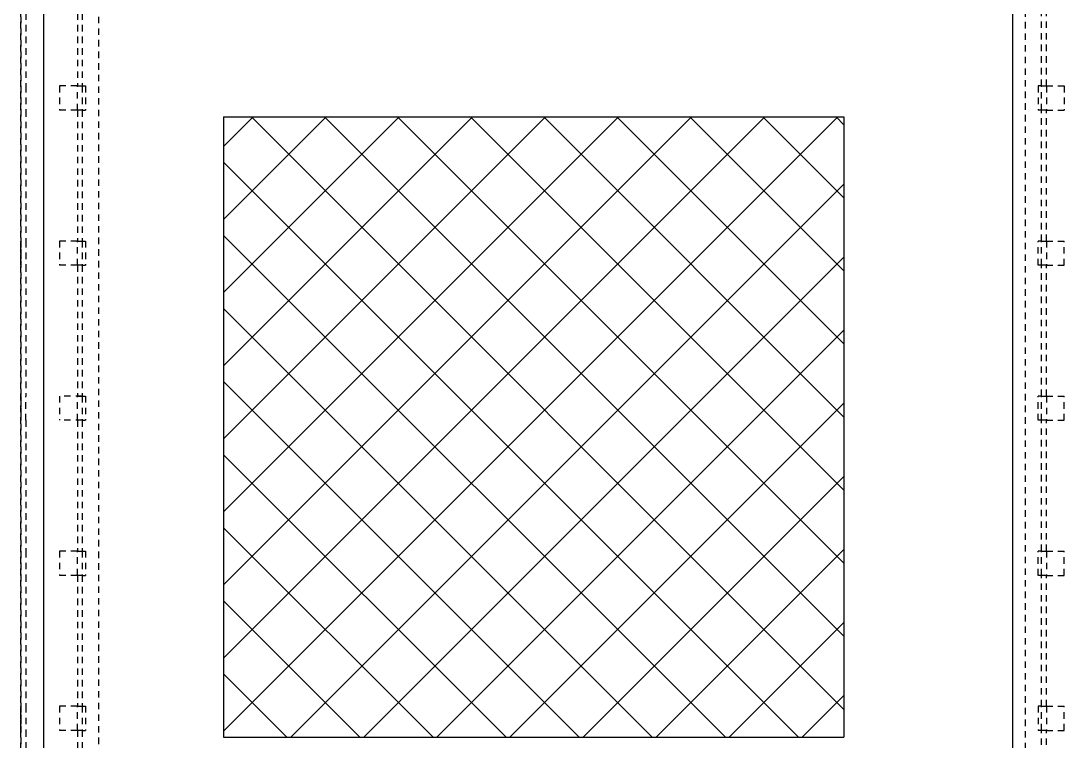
# Model space of a CAD drawing. Header units: inches. Extents: x 6 to 369, y -225 to 2.
# Drawn here: x 66.08 to 86.27, y -51.44 to -37.5 of the extents above; entities that cross this region are included whole.
import ezdxf

# ---------------------------------------------------------------- set-up
doc = ezdxf.new("R2010")
doc.units = ezdxf.units.IN
doc.header["$MEASUREMENT"] = 0
doc.linetypes.add('HIDDEN2', pattern=[0.1875, 0.125, -0.0625])
doc.layers.add('Cabinet', color=253, linetype='HIDDEN2')
doc.layers.add('D', color=3, linetype='Continuous')

msp = doc.modelspace()

# ---------------------------------------------------------------- hatches: boundary and pattern name
at = {"layer": 'D'}
h = msp.add_hatch(dxfattribs=at)
h.set_pattern_fill('ANSI37', scale=8, style=0)
h.set_pattern_definition([(45, (50.7607, -88.8783), (-0.707107, 0.707107), []), (135, (50.7607, -88.8783), (-0.707107, -0.707107), [])])
h.paths.add_polyline_path([(70.00695, -51.3635), (82.00695, -51.3635), (82.00695, -39.3635), (70.00695, -39.3635)])

# ---------------------------------------------------------------- linework, layer by layer
at = {"layer": 'Cabinet', "color": 7, "linetype": 'HIDDEN2'}
for p, q in [((66.08311, -11.99835), (66.08311, -101.99835)), ((66.08311, -101.99835), (66.08311, -11.99835)), ((66.08311, -101.99835), (66.08311, -11.99835)), ((66.08311, -11.99835), (66.08311, -101.99835)), ((67.58311, -11.99835), (67.58311, -101.99835)), ((85.52061, -101.99835), (85.52061, -11.99835)), ((66.17686, -36.23285), (66.17686, -38.76385)), ((67.17686, -36.23285), (67.17686, -38.76385)), ((67.27061, -36.23285), (67.27061, -38.76385)), ((85.83311, -38.76385), (85.83311, -36.23285)), ((85.92686, -38.76385), (85.92686, -36.23285)), ((66.08311, -38.76385), (66.08311, -39.23285)), ((66.08311, -39.23285), (66.08311, -38.76385)), ((66.08311, -39.23285), (66.08311, -38.76385)), ((66.08311, -38.76385), (66.08311, -39.23285)), ((66.17686, -38.76385), (66.17686, -39.23285)), ((67.17686, -38.76385), (66.83311, -38.76385)), ((66.83311, -38.76385), (66.83311, -39.23285)), ((67.17686, -38.76385), (67.27061, -38.76385)), ((67.17686, -39.23285), (67.17686, -38.76385)), ((67.27061, -38.76385), (67.27061, -39.23285)), ((67.27061, -38.76385), (67.33311, -38.76385)), ((67.33311, -38.76385), (67.33311, -39.23285)), ((85.77061, -38.76385), (85.77061, -39.23285)), ((85.83311, -38.76385), (85.77061, -38.76385)), ((85.83311, -38.76385), (85.92686, -38.76385)), ((85.83311, -39.23285), (85.83311, -38.76385)), ((85.92686, -38.76385), (86.27061, -38.76385)), ((85.92686, -38.76385), (85.92686, -39.23285)), ((86.27061, -38.76385), (86.27061, -39.23285)), ((66.17686, -39.23285), (66.17686, -41.76385)), ((67.17686, -39.23285), (66.83311, -39.23285)), ((67.17686, -39.23285), (67.17686, -41.76385)), ((67.27061, -39.23285), (67.17686, -39.23285)), ((67.27061, -39.23285), (67.27061, -41.76385)), ((67.27061, -39.23285), (67.33311, -39.23285)), ((85.83311, -39.23285), (85.77061, -39.23285)), ((85.92686, -39.23285), (85.83311, -39.23285)), ((85.83311, -41.76385), (85.83311, -39.23285)), ((85.92686, -39.23285), (86.27061, -39.23285)), ((85.92686, -41.76385), (85.92686, -39.23285)), ((66.08311, -41.76385), (66.08311, -42.23285)), ((66.08311, -42.23285), (66.08311, -41.76385)), ((66.08311, -42.23285), (66.08311, -41.76385)), ((66.08311, -41.76385), (66.08311, -42.23285)), ((66.17686, -41.76385), (66.17686, -42.23285)), ((67.17686, -41.76385), (66.83311, -41.76385)), ((66.83311, -41.76385), (66.83311, -42.23285)), ((67.17686, -41.76385), (67.27061, -41.76385)), ((67.17686, -42.23285), (67.17686, -41.76385)), ((67.27061, -41.76385), (67.27061, -42.23285)), ((67.27061, -41.76385), (67.33311, -41.76385)), ((67.33311, -41.76385), (67.33311, -42.23285)), ((85.77061, -42.23285), (85.77061, -41.76385)), ((85.83311, -41.76385), (85.77061, -41.76385)), ((85.83311, -42.23285), (85.83311, -41.76385)), ((85.83311, -41.76385), (85.92686, -41.76385)), ((85.92686, -41.76385), (86.27061, -41.76385)), ((85.92686, -41.76385), (85.92686, -42.23285)), ((86.27061, -42.23285), (86.27061, -41.76385)), ((66.17686, -42.23285), (66.17686, -44.76385)), ((67.17686, -42.23285), (66.83311, -42.23285)), ((67.17686, -42.23285), (67.17686, -44.76385)), ((67.27061, -42.23285), (67.17686, -42.23285)), ((67.27061, -42.23285), (67.27061, -44.76385)), ((67.27061, -42.23285), (67.33311, -42.23285)), ((85.83311, -42.23285), (85.77061, -42.23285)), ((85.92686, -42.23285), (85.83311, -42.23285)), ((85.83311, -44.76385), (85.83311, -42.23285)), ((85.92686, -42.23285), (86.27061, -42.23285)), ((85.92686, -44.76385), (85.92686, -42.23285)), ((66.08311, -44.76385), (66.08311, -45.23285)), ((66.08311, -44.76385), (66.08311, -45.23285)), ((66.08311, -44.76385), (66.08311, -45.23285)), ((66.08311, -44.76385), (66.08311, -45.23285)), ((66.17686, -45.23285), (66.17686, -44.76385)), ((67.27061, -44.76385), (66.83311, -44.76385)), ((66.83311, -44.76385), (66.83311, -45.23285)), ((67.17686, -44.76385), (67.27061, -44.76385)), ((67.17686, -45.23285), (67.17686, -44.76385)), ((67.27061, -44.76385), (67.27061, -45.23285)), ((67.27061, -44.76385), (67.33311, -44.76385)), ((67.33311, -44.76385), (67.33311, -45.23285)), ((85.77061, -45.23285), (85.77061, -44.76385)), ((85.83311, -44.76385), (85.77061, -44.76385)), ((85.83311, -45.23285), (85.83311, -44.76385)), ((85.83311, -44.76385), (85.92686, -44.76385)), ((85.92686, -44.76385), (86.27061, -44.76385)), ((85.92686, -44.76385), (85.92686, -45.23285)), ((86.27061, -45.23285), (86.27061, -44.76385)), ((66.17686, -45.23285), (66.17686, -47.76385)), ((67.27061, -45.23285), (66.83311, -45.23285)), ((67.17686, -45.23285), (67.17686, -47.76385)), ((67.27061, -45.23285), (67.27061, -47.76385)), ((67.27061, -45.23285), (67.33311, -45.23285)), ((85.83311, -45.23285), (85.77061, -45.23285)), ((85.92686, -45.23285), (85.83311, -45.23285)), ((85.83311, -47.76385), (85.83311, -45.23285)), ((85.92686, -45.23285), (86.27061, -45.23285)), ((85.92686, -47.76385), (85.92686, -45.23285)), ((66.08311, -47.76385), (66.08311, -48.23285)), ((66.08311, -48.23285), (66.08311, -47.76385)), ((66.08311, -48.23285), (66.08311, -47.76385)), ((66.08311, -47.76385), (66.08311, -48.23285)), ((66.17686, -47.76385), (66.17686, -48.23285)), ((67.17686, -47.76385), (66.83311, -47.76385)), ((66.83311, -47.76385), (66.83311, -48.23285)), ((67.17686, -47.76385), (67.27061, -47.76385)), ((67.17686, -48.23285), (67.17686, -47.76385)), ((67.27061, -47.76385), (67.27061, -48.23285)), ((67.27061, -47.76385), (67.33311, -47.76385)), ((67.33311, -47.76385), (67.33311, -48.23285)), ((85.77061, -48.23285), (85.77061, -47.76385)), ((85.83311, -47.76385), (85.77061, -47.76385)), ((85.83311, -48.23285), (85.83311, -47.76385)), ((85.83311, -47.76385), (85.92686, -47.76385)), ((85.92686, -47.76385), (86.27061, -47.76385)), ((85.92686, -47.76385), (85.92686, -48.23285)), ((86.27061, -48.23285), (86.27061, -47.76385)), ((66.17686, -48.23285), (66.17686, -50.76385)), ((67.17686, -48.23285), (66.83311, -48.23285)), ((67.17686, -48.23285), (67.17686, -50.76385)), ((67.27061, -48.23285), (67.17686, -48.23285)), ((67.27061, -48.23285), (67.27061, -50.76385)), ((67.27061, -48.23285), (67.33311, -48.23285)), ((85.83311, -48.23285), (85.77061, -48.23285)), ((85.92686, -48.23285), (85.83311, -48.23285)), ((85.83311, -50.76385), (85.83311, -48.23285)), ((85.92686, -48.23285), (86.27061, -48.23285)), ((85.92686, -50.76385), (85.92686, -48.23285)), ((66.08311, -50.76385), (66.08311, -51.23285)), ((66.08311, -51.23285), (66.08311, -50.76385)), ((66.08311, -51.23285), (66.08311, -50.76385)), ((66.08311, -50.76385), (66.08311, -51.23285)), ((66.17686, -50.76385), (66.17686, -51.23285)), ((67.17686, -50.76385), (66.83311, -50.76385)), ((66.83311, -50.76385), (66.83311, -51.23285)), ((67.17686, -50.76385), (67.27061, -50.76385)), ((67.17686, -51.23285), (67.17686, -50.76385)), ((67.27061, -50.76385), (67.27061, -51.23285)), ((67.27061, -50.76385), (67.33311, -50.76385)), ((67.33311, -50.76385), (67.33311, -51.23285)), ((85.77061, -50.76385), (85.77061, -51.23285)), ((85.83311, -50.76385), (85.77061, -50.76385)), ((85.83311, -51.23285), (85.83311, -50.76385)), ((85.83311, -50.76385), (85.92686, -50.76385)), ((85.92686, -50.76385), (86.27061, -50.76385)), ((85.92686, -50.76385), (85.92686, -51.23285)), ((86.27061, -51.23285), (86.27061, -50.76385)), ((66.17686, -51.23285), (66.17686, -53.76385)), ((67.17686, -51.23285), (66.83311, -51.23285)), ((67.17686, -51.23285), (67.17686, -53.76385)), ((67.27061, -51.23285), (67.17686, -51.23285)), ((67.27061, -51.23285), (67.27061, -53.76385)), ((67.27061, -51.23285), (67.33311, -51.23285)), ((85.83311, -51.23285), (85.77061, -51.23285)), ((85.83311, -51.23285), (85.83311, -51.23285)), ((85.92686, -51.23285), (85.83311, -51.23285)), ((85.83311, -53.76385), (85.83311, -51.23285)), ((85.92686, -51.23285), (86.27061, -51.23285)), ((85.92686, -53.76385), (85.92686, -51.23285))]:
    msp.add_line(p, q, dxfattribs=at)
at = {"layer": 'D', "color": 7}
for p, q in [((66.52061, -12.62335), (66.52061, -101.37568)), ((85.27061, -12.62335), (85.27061, -101.37568)), ((70.00695, -39.3635), (82.00695, -39.3635)), ((70.00695, -39.3635), (70.00695, -51.3635)), ((82.00695, -39.3635), (82.00695, -51.3635)), ((70.00695, -51.3635), (82.00695, -51.3635))]:
    msp.add_line(p, q, dxfattribs=at)

doc.saveas('drawing.dxf')
